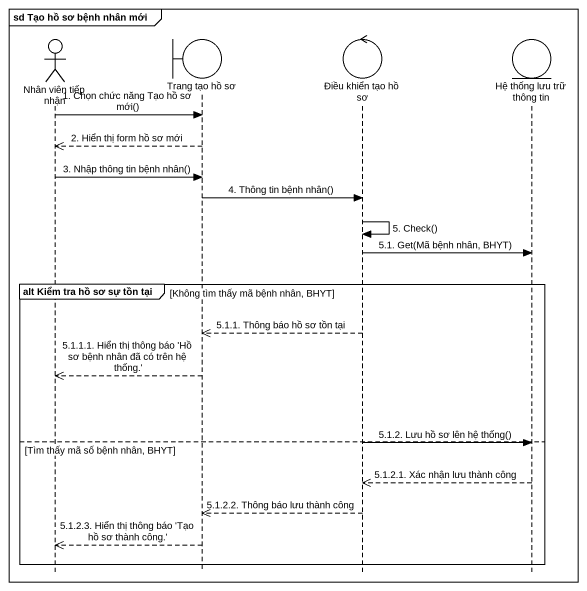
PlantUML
@startuml
mainframe sd Tạo hồ sơ bệnh nhân mới
hide footbox
actor "Nhân viên tiếp nhận" as Nhân_viên_tiếp_nhận
boundary "Trang tạo hồ sơ" as Trang_tạo_hồ_sơ
control "Điều khiển tạo hồ sơ" as Điều_khiển_tạo_hồ_sơ
entity "Hệ thống lưu trữ thông tin" as Hệ_thống_lưu_trữ_thông_tin

Nhân_viên_tiếp_nhận -> Trang_tạo_hồ_sơ : 1. Chọn chức năng Tạo hồ sơ mới()
Trang_tạo_hồ_sơ -->> Nhân_viên_tiếp_nhận : 2. Hiển thị form hồ sơ mới
Nhân_viên_tiếp_nhận -> Trang_tạo_hồ_sơ : 3. Nhập thông tin bệnh nhân()
Trang_tạo_hồ_sơ -> Điều_khiển_tạo_hồ_sơ : 4. Thông tin bệnh nhân()
Điều_khiển_tạo_hồ_sơ -> Điều_khiển_tạo_hồ_sơ : 5. Check()
Điều_khiển_tạo_hồ_sơ -> Hệ_thống_lưu_trữ_thông_tin : 5.1. Get(Mã bệnh nhân, BHYT)
group alt Kiểm tra hồ sơ sự tồn tại [Không tìm thấy mã bệnh nhân, BHYT]
  Điều_khiển_tạo_hồ_sơ -->> Trang_tạo_hồ_sơ : 5.1.1. Thông báo hồ sơ tồn tại
  Trang_tạo_hồ_sơ -->> Nhân_viên_tiếp_nhận : 5.1.1.1. Hiển thị thông báo 'Hồ sơ bệnh nhân đã có trên hệ thống.'
else Tìm thấy mã số bệnh nhân, BHYT
  Điều_khiển_tạo_hồ_sơ -> Hệ_thống_lưu_trữ_thông_tin : 5.1.2. Lưu hồ sơ lên hệ thống()
  Hệ_thống_lưu_trữ_thông_tin -->> Điều_khiển_tạo_hồ_sơ : 5.1.2.1. Xác nhận lưu thành công
  Điều_khiển_tạo_hồ_sơ -->> Trang_tạo_hồ_sơ : 5.1.2.2. Thông báo lưu thành công
  Trang_tạo_hồ_sơ -->> Nhân_viên_tiếp_nhận : 5.1.2.3. Hiển thị thông báo 'Tạo hồ sơ thành công.'
end
@enduml
